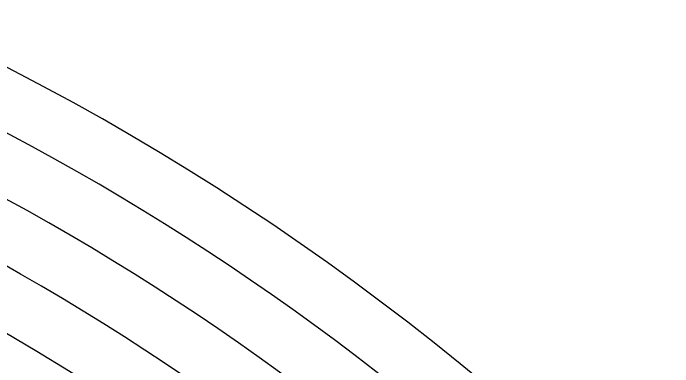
# Model space of a CAD drawing. Header units: inches. Extents: x 484217 to 497210, y -26946 to -21493.
# Drawn here: x 492350.8 to 492469.3, y -23201.2 to -23137.7 of the extents above; entities that cross this region are included whole.
import ezdxf

# ---------------------------------------------------------------- set-up
doc = ezdxf.new("R2010")
doc.units = ezdxf.units.IN
doc.header["$LTSCALE"] = 20
doc.header["$MEASUREMENT"] = 0

msp = doc.modelspace()

# ---------------------------------------------------------------- linework, layer by layer
for radius, start, end in [(464.89, 28.5088, 123.6525), (454.39, 50.421, 123.5151), (443.89, 50.421, 123.3711), (433.39, 50.421, 123.2201), (422.89, 31.648, 148.352)]:
    msp.add_arc((492137.35, -23560.99, 6.93), radius, start, end)

doc.saveas('drawing.dxf')
